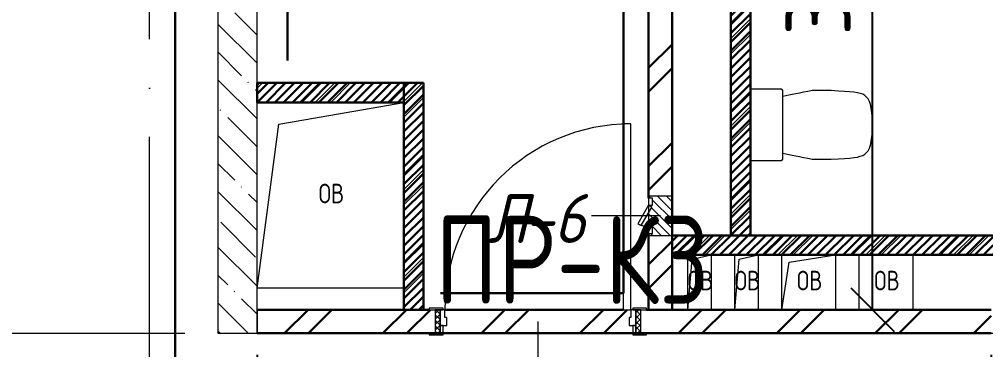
# Model space of a CAD drawing. Header units: millimetres. Extents: x -592259 to 288321, y -552984 to 293768.
# Drawn here: x 9398 to 14334, y -204651 to -202962 of the extents above; entities that cross this region are included whole.
import ezdxf

# ---------------------------------------------------------------- set-up
doc = ezdxf.new("R2010")
doc.units = ezdxf.units.MM
doc.linetypes.add('ADSK_Линия сетки', pattern=[2500, 2000, -250, 0, -250])
doc.layers.get('Defpoints').update_dxf_attribs({"color": 250})
for name, color, linetype, lineweight in [('0) Расчет', 250, 'Continuous', 60), ('0.2) Кирпич', 30, 'Continuous', 30), ('0.3) ПГП 5 вып', 4, 'Continuous', 30), ('2)Фархверки', 40, 'Continuous', 30), ('3) Перемычки готовы', 3, 'Continuous', 30), ('4.2) ЖБ', 6, 'Continuous', 30), ('4.3) Шт Блок и кирпич', 6, 'Continuous', 30), ('4.5) Штук Гипсовая по ЖБ', 6, 'Continuous', 30), ('A-DETL-GENF-OTLN', 250, 'Continuous', 5), ('A-DOOR-____-IDEN', 250, 'Continuous', 9), ('A-DOOR-____-MCUT', 250, 'Continuous', 5), ('A-DOOR-____-OTLN', 250, 'Continuous', 5), ('A-DOOR-FRAM-MCUT', 250, 'Continuous', 5), ('A-DOOR-FRAM-OTLN', 250, 'Continuous', 5), ('A-FLOR-____-OTLN', 250, 'Continuous', 9), ('A-GLAZ-____-OTLN', 250, 'Continuous', 5), ('A-WALL-____-MCUT', 250, 'Continuous', 13), ('A-WALL-____-PATT', 250, 'Continuous', 13), ('P-SANR-FIXT-OTLN', 250, 'Continuous', 9), ('S-GRID-____-OTLN', 250, 'Continuous', 9)]:
    doc.layers.add(name, color=color, linetype=linetype, lineweight=lineweight)
doc.styles.add('ISOCPEUR', font='isocpeur.ttf', dxfattribs={"width": 0.8, "height": 100})
doc.styles.add('ISOCPEUR_I', font='isocpeui.ttf', dxfattribs={"width": 0.9, "height": 12.5})
doc.styles.add('ISOCPEUR_I_1', font='ГОСТ тип А.ttf', dxfattribs={"height": 2500})
doc.styles.get("Standard").update_dxf_attribs({"font": 'ГОСТ тип А.ttf'})
doc.dimstyles.new('А3', dxfattribs={"dimtxt": 333, "dimasz": 222, "dimexe": 222, "dimexo": 111, "dimgap": 111, "dimtad": 1, "dimtoh": 1, "dimdec": 0, "dimrnd": 0.0015, "dimzin": 0, "dimdsep": 46, "dimtxsty": 'Standard', "dimblk": 'OBLIQUE', "dimcen": 0, "dimclrd": 7, "dimclre": 7, "dimclrt": 7, "dimadec": 0, "dimazin": 0, "dimtfac": 1, "dimtdec": 0, "dimtofl": 0, "dimtmove": 0, "dimatfit": 3, "dimfxl": 1, "dimtolj": 1, "dimtzin": 0, "dimarcsym": 0})
pattern_1 = [(45, (-3188.22, -259241.4), (-224.5064, 224.5064), []), (45, (-3108.85, -259241.4), (0, 449.0128), []), (45, (-3267.6, -259241.4), (0, 449.0128), [])]
pattern_2 = [(45, (-3188.22, -259241.4), (-251.4472, 251.4472), []), (45, (-3188.22, -258860.4), (-251.4472, 251.4472), [])]

# ---------------------------------------------------------------- blocks, each defined once
blk = doc.blocks.new('SND_Унитаз_Santek_HEO - Santek HEO_ 365х635х785_ выпуск-прямой_ PN4_5_ Х-резьба НР DN15_ К-гл_кон_ П DN100-V31-АР1_Маркировочный план 3 этажа')
at = {"layer": 'P-SANR-FIXT-OTLN', "lineweight": 5}
for p, q in [((-175, 423.4), (-175, 325.6)), ((175, 325.6), (175, 423.4)), ((-182.5, 165.8), (-182.5, 10)), ((172.5, 175.8), (-172.5, 175.8)), ((182.5, 10), (182.5, 165.8))]:
    blk.add_line(p, q, dxfattribs=at)
for centre, start, end in [((-172.5, 165.8), 90, 180), ((-172.5, 165.8), 105, 180), ((172.5, 165.8), 0, 90), ((172.5, 165.8), 0, 75)]:
    blk.add_arc(centre, 10, start, end, dxfattribs=at)
for points, knots in [([(0, 634.5), (-96, 631.3), (-168.1, 609.5), (-169.2, 526.5), (-175, 423.4)], [-0.5440111, -0.5440111, -0.5440111, -0.5440111, -0.2757876, 0, 0, 0, 0]), ([(175, 423.4), (169.2, 526.5), (168.1, 609.5), (96, 631.3), (0, 634.5)], [-0.5440111, -0.5440111, -0.5440111, -0.5440111, -0.2682234, 0, 0, 0, 0])]:
    blk.add_open_spline(points, degree=3, knots=knots, dxfattribs=at)
for points in [[(-175, 325.6), (-163, 263.9), (-153.6, 214.5), (-145, 174.9)], [(145, 174.9), (153.6, 214.5), (163, 263.9), (175, 325.6)]]:
    blk.add_open_spline(points, degree=3, dxfattribs=at)
blk = doc.blocks.new('_Wn_-As_OpeningMEP_floor__Rectangular - _Wn_-As_OpeningMEP_floor__Rectangular-32466862-АР1_Маркировочный план 3 этажа')
at = {"layer": 'A-DETL-GENF-OTLN', "lineweight": 5}
for p, q in [((-262.8, 412.8), (375, 525)), ((-375, -425), (-262.8, 412.8))]:
    blk.add_line(p, q, dxfattribs=at)
blk = doc.blocks.new('Дверь_СКБ_1Ст_Внутренняя - Д-2л_1050x2100h_ПУИ-41867191-АР1_Маркировочный план 3 этажа')
at = {"layer": 'A-DOOR-____-OTLN'}
h = blk.add_hatch(dxfattribs=at)
h.set_pattern_fill('FP_20', color=256, style=0, pattern_type=2)
h.set_pattern_definition([(135, (1776.41, 124.685), (-14.14214, -14.14214), []), (225, (1776.41, 124.685), (14.14214, -14.14214), [])])
h.paths.add_polyline_path([(527.5, -60), (537.5, -60), (537.5, 60), (512.5, 60), (512.5, -60), (514.3, -60)])
at = {"layer": 'A-DOOR-FRAM-OTLN'}
h = blk.add_hatch(dxfattribs=at)
h.set_pattern_fill('FP_21', color=256, style=0, pattern_type=2)
h.set_pattern_definition([(45, (-346.384, 124.685), (-14.1421, 14.1421), []), (135, (-346.384, 124.685), (-14.1421, -14.1421), [])])
h.paths.add_polyline_path([(-487.5, -60), (-487.5, 60), (-512.5, 58.9), (-512.5, -60)])
at = {"layer": 'A-DOOR-____-MCUT'}
for p, q in [((487.5, 1010), (447.5, 1010)), ((447.5, 1010), (447.5, 60)), ((487.5, 60), (487.5, 1010)), ((447.5, 60), (487.5, 60))]:
    blk.add_line(p, q, dxfattribs=at)
at = {"layer": 'A-DOOR-____-OTLN'}
blk.add_arc((487.5, 60), 950, 90, 180, dxfattribs=at)
at = {"layer": 'A-DOOR-FRAM-MCUT'}
for p, q in [((-472.5, 68), (-542.5, 68)), ((-542.5, 68), (-542.5, 60)), ((-542.5, 60), (-472.5, 60)), ((-487.5, 60), (-512.5, 60)), ((-512.5, 60), (-512.5, -60)), ((-462.5, 60), (-487.5, 60)), ((-487.5, 60), (-487.5, -20)), ((-487.5, -60), (-487.5, 60)), ((-472.5, 60), (-487.5, 60)), ((-487.5, 60), (-487.5, 59)), ((-487.5, 59), (-472.5, 59)), ((-472.5, 60), (-472.5, 68)), ((-472.5, 59), (-472.5, 60)), ((-462.5, 20), (-462.5, 60)), ((487.5, 60), (487.5, 20)), ((512.5, 60), (487.5, 60)), ((567.5, 68), (497.5, 68)), ((497.5, 68), (497.5, 60)), ((512.5, 60), (497.5, 60)), ((497.5, 60), (497.5, 59)), ((497.5, 60), (567.5, 60)), ((497.5, 59), (512.5, 59)), ((512.5, -20), (512.5, 60)), ((537.5, 60), (512.5, 60)), ((512.5, 60), (512.5, -60)), ((512.5, 59), (512.5, 60)), ((537.5, -60), (537.5, 60)), ((567.5, 60), (567.5, 68)), ((-452.5, 20), (-462.5, 20)), ((-452.5, -20), (-452.5, 20)), ((487.5, 20), (477.5, 20)), ((477.5, 20), (477.5, -20)), ((-487.5, -20), (-452.5, -20)), ((-472.5, -20), (-487.5, -20)), ((-487.5, -20), (-487.5, -60)), ((-472.5, -60), (-472.5, -20)), ((477.5, -20), (512.5, -20)), ((512.5, -20), (497.5, -20)), ((497.5, -20), (497.5, -60)), ((512.5, -60), (512.5, -20)), ((-472.5, -60), (-542.5, -60)), ((-542.5, -60), (-542.5, -68)), ((-542.5, -68), (-472.5, -68)), ((-512.5, -60), (-487.5, -60)), ((-487.5, -60), (-472.5, -60)), ((-472.5, -68), (-472.5, -60)), ((497.5, -60), (512.5, -60)), ((567.5, -60), (497.5, -60)), ((497.5, -60), (497.5, -68)), ((497.5, -68), (567.5, -68)), ((512.5, -60), (537.5, -60)), ((567.5, -68), (567.5, -60))]:
    blk.add_line(p, q, dxfattribs=at)
blk = doc.blocks.new('_Wn_-As_OpeningMEP_floor__Rectangular - _Wn_-As_OpeningMEP_floor__Rectangular-39703657-АР1_Маркировочный план 3 этажа')
at = {"layer": 'A-DETL-GENF-OTLN', "lineweight": 5}
for p, q in [((-60, -89.9), (-37.8, 167.8)), ((-37.8, 167.8), (60, 190))]:
    blk.add_line(p, q, dxfattribs=at)
blk = doc.blocks.new('_Wn_-As_OpeningMEP_floor__Rectangular - _Wn_-As_OpeningMEP_floor__Rectangular-39704494-АР1_Маркировочный план 3 этажа')
at = {"layer": 'A-DETL-GENF-OTLN', "lineweight": 5}
for p, q in [((-137.5, -89.9), (-100.3, 152.8)), ((-100.3, 152.8), (137.5, 190))]:
    blk.add_line(p, q, dxfattribs=at)
blk = doc.blocks.new('АР_Люк - ЛРС_ВК_200х200_внутренний_RAL 9006-42737346-АР1_Маркировочный план 3 этажа')
at = {"layer": 'A-DOOR-____-OTLN'}
h = blk.add_hatch(dxfattribs=at)
h.set_pattern_fill('FP_54', color=256, style=0, pattern_type=2)
h.set_pattern_definition([(45, (125, 0), (-22.627, 22.627), [])])
h.paths.add_polyline_path([(25, 60), (25, -60), (225, -60), (225, 60), (215, 60), (215, 40), (180, 40), (180, 60), (170, 42.7), (140, 60), (70, 60), (70, 40), (35, 40), (35, 60), (32.5, 60)])
at = {"layer": 'A-DETL-GENF-OTLN', "lineweight": 5}
for p, q in [((225, 60), (25, 60)), ((25, 60), (25, -60)), ((225, -60), (225, 60)), ((25, -60), (225, -60))]:
    blk.add_line(p, q, dxfattribs=at)
at = {"layer": 'A-DOOR-____-MCUT', "lineweight": 5}
for p, q in [((84.7, 115), (74.7, 97.7)), ((180, 60), (84.7, 115)), ((70, 60), (35, 60)), ((35, 60), (35, 40)), ((70, 40), (70, 60)), ((74.7, 97.7), (170, 42.7)), ((170, 42.7), (180, 60)), ((215, 60), (180, 60)), ((180, 60), (180, 40)), ((215, 40), (215, 60)), ((35, 40), (70, 40)), ((180, 40), (215, 40))]:
    blk.add_line(p, q, dxfattribs=at)
blk.add_arc((180, 60), 110, 150, 180, dxfattribs=at)
at = {"layer": 'A-DOOR-____-OTLN'}
blk.add_line((180, 60), (84.7, 115), dxfattribs=at)
blk = doc.blocks.new('_Oblique')
at = {"color": 0, "linetype": 'ByBlock', "lineweight": -2}
blk.add_line((-0.5, -0.5), (0.5, 0.5), dxfattribs=at)
blk = doc.blocks.new('*D5452')
at = {"layer": '0) Расчет', "color": 7, "lineweight": -2, "transparency": 16777216}
for p, q in [((10611.8, -204677.4), (10611.8, -205460.8)), ((14361.8, -204677.4), (14361.8, -205460.8)), ((10611.8, -205238.8), (14361.8, -205238.8))]:
    blk.add_line(p, q, dxfattribs=at)
at = {"layer": 'Defpoints', "color": 0, "transparency": 16777216}
for p in [(10611.8, -204566.4), (14361.8, -204566.4), (14361.8, -205238.8)]:
    blk.add_point(p, dxfattribs=at)
at = {"layer": '0) Расчет', "color": 7, "lineweight": -2, "transparency": 16777216, "xscale": 222, "yscale": 222, "zscale": 222, "rotation": 180}
blk.add_blockref('_Oblique', (10611.8, -205238.8), dxfattribs=at)
at = {"layer": '0) Расчет', "color": 7, "lineweight": -2, "transparency": 16777216, "xscale": 222, "yscale": 222, "zscale": 222}
blk.add_blockref('_Oblique', (14361.8, -205238.8), dxfattribs=at)
at = {"layer": '0) Расчет', "color": 7, "transparency": 16777216, "insert": (12486.8, -204961.3), "char_height": 333, "attachment_point": 5}
blk.add_mtext('\\A1;3750', dxfattribs=at)
blk = doc.blocks.new('*D5453')
at = {"layer": '0) Расчет', "color": 7, "lineweight": -2, "transparency": 16777216}
for p, q in [((12842.8, -200866.4), (13977.5, -200866.4)), ((13755.5, -204446.4), (13755.5, -200866.4)), ((12842.8, -204446.4), (13977.5, -204446.4))]:
    blk.add_line(p, q, dxfattribs=at)
at = {"layer": 'Defpoints', "color": 0, "transparency": 16777216}
for p in [(12731.8, -200866.4), (13755.5, -200866.4), (12731.8, -204446.4)]:
    blk.add_point(p, dxfattribs=at)
at = {"layer": '0) Расчет', "color": 7, "lineweight": -2, "transparency": 16777216, "xscale": 222, "yscale": 222, "zscale": 222}
for p, rotation in [((13755.5, -200866.4), 90), ((13755.5, -204446.4), 270)]:
    blk.add_blockref('_Oblique', p, dxfattribs=dict(at, rotation=rotation))
at = {"layer": '0) Расчет', "color": 7, "transparency": 16777216, "insert": (13478, -202656.4), "char_height": 333, "attachment_point": 5, "rotation": 90}
blk.add_mtext('\\A1;3580', dxfattribs=at)

msp = doc.modelspace()

# ---------------------------------------------------------------- hatches: boundary and pattern name
at = {"layer": '0.2) Кирпич'}
h = msp.add_hatch(dxfattribs=at)
h.set_pattern_fill('FP_2', color=256, style=0, pattern_type=2)
h.set_pattern_definition(pattern_2)
h.paths.add_polyline_path([(12673.7023, -204446.3886), (12731.8153, -204446.3886), (12731.8153, -204066.3886), (12611.8153, -204066.3886), (12611.8153, -204446.3886), (12638.3716, -204446.3886)])
h.paths.add_polyline_path([(12731.8153, -203866.3886), (12731.8153, -200866.3892), (12611.8153, -200866.5676), (12611.8153, -203866.3886)])
h = msp.add_hatch(dxfattribs=at)
h.set_pattern_fill('FP_2', color=256, style=0, pattern_type=2)
h.set_pattern_definition(pattern_2)
h.paths.add_polyline_path([(10621.0595, -204566.3886), (12571.7763, -204566.3886), (12571.7763, -204446.3886), (10611.8141, -204446.3886), (10611.8141, -204566.3886)])
h.paths.add_polyline_path([(19091.7763, -204566.3886), (19091.7763, -204446.3886), (14761.7544, -204446.3886), (14761.7544, -204566.3886), (19085.1811, -204566.3886)])
h.paths.add_polyline_path([(12601.7763, -204566.3886), (14361.7544, -204566.3886), (14361.7544, -204446.3886), (12571.7763, -204446.4477), (12571.7763, -204566.3886)])
at = {"layer": '0.3) ПГП 5 вып'}
h = msp.add_hatch(dxfattribs=at)
h.set_pattern_fill('ANSI31', color=256, scale=10)
h.paths.add_polyline_path([(13031.7763, -204066.3886), (13131.7763, -204066.3886), (13131.7763, -200866.3892), (13031.7763, -200866.3892)])
h = msp.add_hatch(dxfattribs=at)
h.set_pattern_fill('ANSI31', color=256, scale=10)
h.paths.add_polyline_path([(10611.7763, -203286.3886), (11361.7763, -203286.3886), (11361.7763, -203386.3886), (10611.7763, -203386.3886)])
h = msp.add_hatch(dxfattribs=at)
h.set_pattern_fill('ANSI31', color=256, scale=10)
h.paths.add_polyline_path([(11461.7763, -203286.3886), (11361.7763, -203286.3886), (11361.7763, -204446.3886), (11461.7763, -204446.3886)])
h = msp.add_hatch(dxfattribs=at)
h.set_pattern_fill('ANSI31', color=256, scale=10)
h.paths.add_polyline_path([(12731.8153, -204166.3886), (17891.7763, -204166.3886), (17891.7763, -204066.3886), (12731.8153, -204066.3886)])
at = {"layer": 'A-WALL-____-PATT', "lineweight": 15, "true_color": 0x000000}
h = msp.add_hatch(dxfattribs=at)
h.set_pattern_fill('FP_24', color=18, style=0, pattern_type=2)
h.set_pattern_definition([(135, (-3188.22, -259241.39), (-142.5612, -142.5612), []), (135, (-3045.66, -259241.39), (-142.5612, -142.5612), [252.016, -50.403, 3.353, -47.05])])
h.paths.add_polyline_path([(10590.2284, -204566.3886), (10611.7763, -204566.3886), (10611.7763, -200666.3892), (10411.7763, -200666.3892), (10411.7763, -204566.3886), (10459.088, -204566.3886)])
h = msp.add_hatch(dxfattribs=at)
h.set_pattern_fill('FP_9', color=18, style=0, pattern_type=2)
h.set_pattern_definition(pattern_1)
h.paths.add_polyline_path([(13047.4469, -204066.3886), (13131.7763, -204066.3886), (13131.7763, -201426.3283), (13031.7763, -201426.3283), (13031.7763, -204066.3886)])
h.paths.add_polyline_path([(13121.7763, -200926.3283), (13131.7763, -200926.3283), (13131.7763, -200866.3892), (13031.7763, -200866.5676), (13031.7763, -200926.3283)])
h = msp.add_hatch(dxfattribs=at)
h.set_pattern_fill('FP_9', color=18, style=0, pattern_type=2)
h.set_pattern_definition(pattern_1)
h.paths.add_polyline_path([(10611.8138, -203386.3886), (11361.7763, -203386.3886), (11361.7763, -203286.3886), (10611.7763, -203286.3886), (10611.7763, -203386.3886)])
h = msp.add_hatch(dxfattribs=at)
h.set_pattern_fill('FP_9', color=18, style=0, pattern_type=2)
h.set_pattern_definition(pattern_1)
h.paths.add_polyline_path([(11395.1321, -204446.3886), (11461.7763, -204446.3886), (11461.7763, -203286.3886), (11361.7763, -203286.3886), (11361.7763, -204446.3886)])
h = msp.add_hatch(dxfattribs=at)
h.set_pattern_fill('FP_9', color=18, style=0, pattern_type=2)
h.set_pattern_definition(pattern_1)
h.paths.add_polyline_path([(17739.0446, -204166.3886), (17891.7763, -204166.3886), (17891.7763, -204066.3886), (17161.7763, -204066.3886), (17162.3253, -204166.3886), (17411.7763, -204166.3886)])
h.paths.add_polyline_path([(13051.8127, -204166.3886), (14761.776, -204166.3886), (14761.776, -204066.3886), (12731.8153, -204066.3886), (12731.8153, -204166.3886), (13031.7763, -204166.3886)])
h.paths.add_polyline_path([(16961.7763, -204166.3886), (16961.7763, -204066.3886), (15261.7763, -204066.3886), (15261.7763, -204166.3886), (16008.8867, -204166.3886)])

# ---------------------------------------------------------------- linework, layer by layer
at = {"layer": '0.2) Кирпич'}
for p, q in [((12611.8153, -200866.3892), (12611.8153, -203876.3886)), ((12731.8153, -204446.3886), (12731.8153, -200866.3892)), ((12611.8153, -204056.3886), (12611.8153, -204446.3886)), ((11491.7763, -204446.3886), (10611.8141, -204446.3886)), ((12481.7763, -204446.3886), (11571.7763, -204446.3886)), ((14361.7544, -204446.3886), (12601.7763, -204446.3886)), ((10611.7763, -204566.3886), (14361.7544, -204566.3886))]:
    msp.add_line(p, q, dxfattribs=at)
at = {"layer": '0.3) ПГП 5 вып'}
for points in [[(13031.7763, -204066.3886), (13131.7763, -204066.3886), (13131.7763, -200866.3892), (13031.7763, -200866.3892)], [(10611.7763, -203286.3886), (11361.7763, -203286.3886), (11361.7763, -203386.3886), (10611.7763, -203386.3886)], [(11461.7763, -203286.3886), (11361.7763, -203286.3886), (11361.7763, -204446.3886), (11461.7763, -204446.3886)], [(12731.8153, -204166.3886), (17891.7763, -204166.3886), (17891.7763, -204066.3886), (12731.8153, -204066.3886)]]:
    msp.add_lwpolyline(points, close=True, dxfattribs=at)
at = {"layer": '4.2) ЖБ'}
msp.add_line((10766.7071, -203173.2017), (10766.7071, -201096.3886), dxfattribs=at)
at = {"layer": '4.3) Шт Блок и кирпич'}
for p, q in [((12483.1018, -201096.3886), (12483.1018, -203173.2017)), ((12483.1018, -204362.0771), (12483.1018, -203173.2017)), ((11548.1563, -204362.0771), (12483.1018, -204362.0771))]:
    msp.add_line(p, q, dxfattribs=at)
at = {"layer": '4.5) Штук Гипсовая по ЖБ'}
msp.add_line((10193.6193, -204850.8119), (10193.6193, -201099.9), dxfattribs=at)
at = {"layer": 'A-DOOR-____-IDEN', "color": 18, "true_color": 0x000000}
for p, q in [((12671.8153, -203966.3886), (12319.4516, -203966.3886)), ((12046.7763, -204506.3886), (12046.7763, -205106.3886))]:
    msp.add_line(p, q, dxfattribs=at)
at = {"layer": 'A-FLOR-____-OTLN', "color": 18, "lineweight": 5, "true_color": 0x000000}
for p, q in [((12811.8153, -204446.3886), (12811.8153, -204166.4477)), ((12811.8153, -204166.4477), (12931.8153, -204166.4477)), ((12931.8153, -204166.4477), (12931.8153, -204446.3886)), ((13051.8153, -204446.3886), (13051.8153, -204166.4477)), ((13051.8153, -204166.4477), (13171.8153, -204166.4477)), ((13171.8153, -204166.4477), (13171.8153, -204446.3886)), ((13291.8153, -204446.3886), (13291.8153, -204166.4477)), ((13291.8153, -204166.4477), (13566.8153, -204166.4477)), ((13566.8153, -204166.4477), (13566.8153, -204446.3886)), ((13686.8153, -204446.3886), (13686.8153, -204166.4477)), ((13686.8153, -204166.4477), (13961.8153, -204166.4477)), ((13961.8153, -204166.4477), (13961.8153, -204446.3886)), ((11361.7763, -204336.3886), (10611.8138, -204336.3886))]:
    msp.add_line(p, q, dxfattribs=at)
at = {"layer": 'A-WALL-____-MCUT', "color": 18, "lineweight": 15, "true_color": 0x000000}
for p, q in [((10411.7763, -200666.3892), (10411.7763, -204566.3886)), ((10611.7763, -204566.3886), (10611.7763, -200866.3892)), ((13031.7763, -200866.3283), (13031.7763, -204066.3886)), ((13131.7763, -204066.3886), (13131.7763, -201416.3283)), ((11461.7763, -203286.3886), (10611.7763, -203286.3886)), ((10611.7763, -203286.3886), (10611.7763, -203386.3886)), ((11461.7763, -204446.3886), (11461.7763, -203286.3886)), ((10611.7763, -203386.3886), (11361.7763, -203386.3886)), ((11361.7763, -203386.3886), (11361.7763, -204446.3886)), ((12611.8153, -203951.3886), (12611.8153, -204021.3886)), ((13031.7763, -204066.3886), (12731.8153, -204066.3886)), ((14771.7763, -204066.3886), (13131.7763, -204066.3886)), ((12731.8153, -204166.3886), (17161.7763, -204166.3886)), ((10611.8141, -204446.3886), (10611.8141, -204566.3886)), ((10411.7763, -204566.3886), (10611.7763, -204566.3886)), ((10611.8141, -204566.3886), (11491.7763, -204566.3886))]:
    msp.add_line(p, q, dxfattribs=at)
at = {"layer": 'S-GRID-____-OTLN', "color": 18, "linetype": 'ADSK_Линия сетки', "true_color": 0x000000}
for p, q in [((10061.7763, -220563.733), (10061.7763, -199653.1503)), ((-6757.7749, -204566.3886), (70471.963, -204566.3886))]:
    msp.add_line(p, q, dxfattribs=at)

# ---------------------------------------------------------------- block references
at = {"layer": 'A-DOOR-____-OTLN', "color": 18, "true_color": 0x000000}
msp.add_blockref('Дверь_СКБ_1Ст_Внутренняя - Д-2л_1050x2100h_ПУИ-41867191-АР1_Маркировочный план 3 этажа', (12034.2763, -204506.3886), dxfattribs=at)
at = {"layer": 'A-DOOR-____-OTLN', "color": 18, "true_color": 0x000000, "rotation": 89.9999999999999}
msp.add_blockref('АР_Люк - ЛРС_ВК_200х200_внутренний_RAL 9006-42737346-АР1_Маркировочный план 3 этажа', (12671.8153, -204091.3886), dxfattribs=at)
at = {"layer": 'A-GLAZ-____-OTLN', "color": 18, "true_color": 0x000000}
for name, p in [('_Wn_-As_OpeningMEP_floor__Rectangular - _Wn_-As_OpeningMEP_floor__Rectangular-32466862-АР1_Маркировочный план 3 этажа', (10986.7951, -203911.3886)), ('_Wn_-As_OpeningMEP_floor__Rectangular - _Wn_-As_OpeningMEP_floor__Rectangular-39703657-АР1_Маркировочный план 3 этажа', (12871.8153, -204356.4477)), ('_Wn_-As_OpeningMEP_floor__Rectangular - _Wn_-As_OpeningMEP_floor__Rectangular-39703657-АР1_Маркировочный план 3 этажа', (13111.8153, -204356.4477)), ('_Wn_-As_OpeningMEP_floor__Rectangular - _Wn_-As_OpeningMEP_floor__Rectangular-39704494-АР1_Маркировочный план 3 этажа', (13429.3153, -204356.4477))]:
    msp.add_blockref(name, p, dxfattribs=at)
at = {"layer": 'P-SANR-FIXT-OTLN', "color": 18, "lineweight": 5, "true_color": 0x000000, "rotation": 270.0000000000002}
msp.add_blockref('SND_Унитаз_Santek_HEO - Santek HEO_ 365х635х785_ выпуск-прямой_ PN4_5_ Х-резьба НР DN15_ К-гл_кон_ П DN100-V31-АР1_Маркировочный план 3 этажа', (13121.7763, -203501.3892), dxfattribs=at)

# ---------------------------------------------------------------- texts
at = {"layer": '2)Фархверки', "char_height": 100, "width": 160.3375, "attachment_point": 1, "style": 'ISOCPEUR'}
for insert in [(10926.8161, -203802.4331), (12811.8363, -204247.4922), (13051.8363, -204247.4922), (13369.3363, -204247.4922), (13764.3363, -204247.4922)]:
    msp.add_mtext('ОВ', dxfattribs=dict(at, insert=insert))
at = {"layer": '3) Перемычки готовы', "insert": (11521.7155, -203966.3892), "char_height": 450, "width": 333.502, "attachment_point": 1, "style": 'ISOCPEUR_I_1'}
msp.add_mtext('ПР-К3', dxfattribs=at)
at = {"layer": 'A-DOOR-____-IDEN', "color": 18, "true_color": 0x000000, "char_height": 250, "attachment_point": 1, "style": 'ISOCPEUR_I'}
for s, insert, width in [('\\fISOCPEUR|b0|i1|c204|p34|;\\W.9;Л', (11789.6993, -203855.0344), 223.670812), ('-6', (11974.2462, -203855.0344), 404.0505)]:
    msp.add_mtext(s, dxfattribs=dict(at, insert=insert, width=width))

# ---------------------------------------------------------------- dimensions: what is measured, and where the dimension line sits
at = {"layer": '0) Расчет'}
dim = msp.add_linear_dim(base=(13755.4797, -200866.3892), p1=(12731.8153, -204446.3886), p2=(12731.8153, -200866.3892), angle=90, dimstyle='А3', dxfattribs=at)
dim.commit()
dim.dimension.update_dxf_attribs({"geometry": '*D5453', "text_midpoint": (13477.9797, -202656.3889)})
dim = msp.add_linear_dim(base=(14361.7544, -205238.796), p1=(10611.8141, -204566.3886), p2=(14361.7544, -204566.3886), dimstyle='А3', dxfattribs=at)
dim.commit()
dim.dimension.update_dxf_attribs({"geometry": '*D5452', "text_midpoint": (12486.7843, -204961.296)})

doc.saveas('drawing.dxf')
